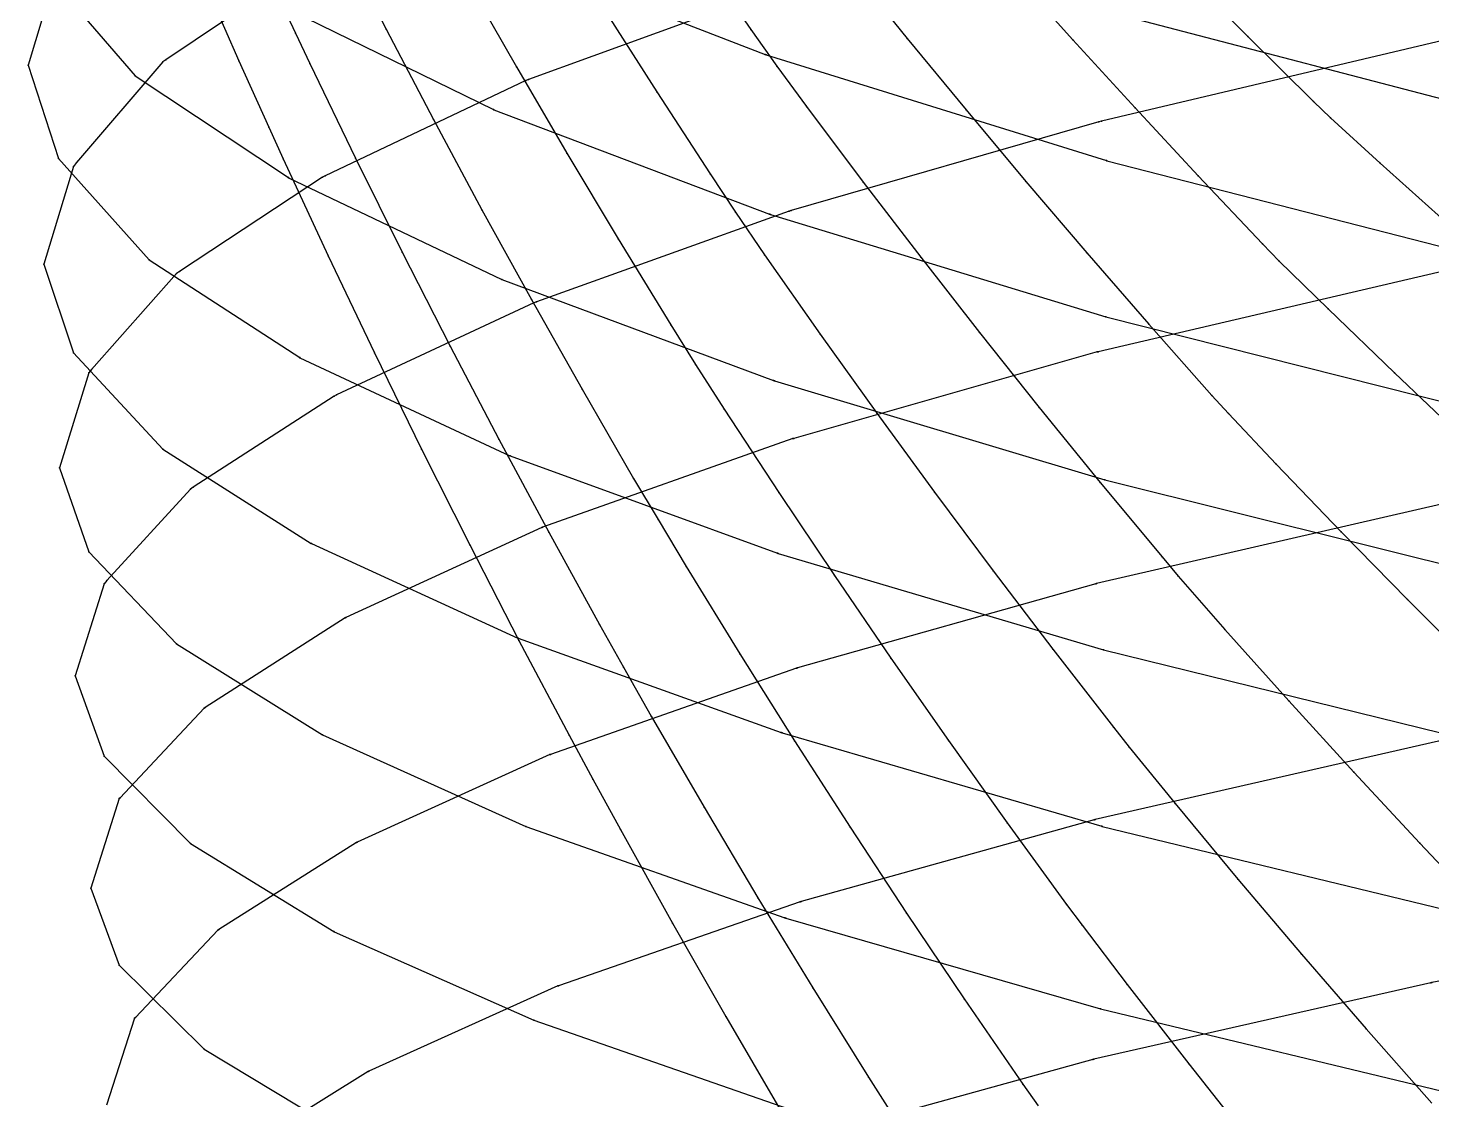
# Model space of a CAD drawing. Extents: x 0 to 4.67, y -4.5 to 1.66.
# Drawn here: x 0.1094 to 0.3368, y -0.8435 to -0.6699 of the extents above; entities that cross this region are included whole.
import ezdxf

# ---------------------------------------------------------------- set-up
doc = ezdxf.new("R2010")
doc.units = 0
doc.layers.get('0').update_dxf_attribs({"linetype": 'CONTINUOUS'})

msp = doc.modelspace()

# ---------------------------------------------------------------- linework, layer by layer
at = {"color": 4}
for points in [[(0.15984, -0.65531), (0.16736, -0.67003), (0.17505, -0.68469), (0.18291, -0.69931), (0.19093, -0.71387), (0.19912, -0.72837), (0.20748, -0.74282), (0.21144, -0.74951), (0.216, -0.75711), (0.22469, -0.77126), (0.23354, -0.78534), (0.24255, -0.79935), (0.25172, -0.81329), (0.26105, -0.82717), (0.27054, -0.84097), (0.27301, -0.84449)], [(0.18346, -0.6566), (0.2288, -0.67414), (0.22897, -0.6742), (0.2841, -0.69134), (0.28414, -0.69135), (0.34866, -0.70788)], [(0.21767, -0.65737), (0.2265, -0.67012), (0.23068, -0.67604), (0.2355, -0.68259), (0.24467, -0.69481), (0.25402, -0.70701), (0.26354, -0.71919), (0.27322, -0.73134), (0.28308, -0.74347), (0.29311, -0.75556), (0.29571, -0.75865), (0.3033, -0.7673), (0.31366, -0.77889), (0.32418, -0.79044), (0.33486, -0.80195), (0.34571, -0.81342)], [(0.11427, -0.65951), (0.10936, -0.67589), (0.11427, -0.691), (0.11427, -0.691), (0.12897, -0.70741), (0.15338, -0.72325), (0.15341, -0.72327), (0.18741, -0.73917), (0.18745, -0.73919), (0.23077, -0.75496), (0.23092, -0.75502), (0.2836, -0.7706), (0.28364, -0.77061), (0.34528, -0.78576)], [(0.15526, -0.65912), (0.13166, -0.67499), (0.1312, -0.67534), (0.1172, -0.69166), (0.11674, -0.69227), (0.1119, -0.70814), (0.11674, -0.72248), (0.11674, -0.72248), (0.1312, -0.73809), (0.15522, -0.75336), (0.15526, -0.75338), (0.18871, -0.76873), (0.18875, -0.76874), (0.23137, -0.78402), (0.23153, -0.78407), (0.28336, -0.79919), (0.2834, -0.79921), (0.34406, -0.81394)], [(0.13653, -0.65926), (0.14351, -0.67518), (0.14837, -0.68594), (0.15067, -0.69103), (0.15799, -0.70679), (0.16547, -0.72248), (0.17312, -0.73809), (0.18093, -0.75362), (0.1889, -0.76907), (0.19704, -0.78443), (0.20089, -0.79154), (0.20533, -0.79971), (0.21379, -0.8149), (0.2224, -0.83), (0.23117, -0.84501)], [(0.13653, -0.65926), (0.14351, -0.67518), (0.14837, -0.68594), (0.15067, -0.69103), (0.15799, -0.70679), (0.16547, -0.72248), (0.17312, -0.73809), (0.18093, -0.75362), (0.1889, -0.76907), (0.19704, -0.78443), (0.20089, -0.79154), (0.20533, -0.79971), (0.21379, -0.8149), (0.2224, -0.83), (0.23117, -0.84501)], [(0.13653, -0.65926), (0.14351, -0.67518), (0.14837, -0.68594), (0.15067, -0.69103), (0.15799, -0.70679), (0.16547, -0.72248), (0.17312, -0.73809), (0.18093, -0.75362), (0.1889, -0.76907), (0.19704, -0.78443), (0.20089, -0.79154), (0.20533, -0.79971), (0.21379, -0.8149), (0.2224, -0.83), (0.23117, -0.84501)], [(0.13653, -0.65926), (0.14351, -0.67518), (0.14837, -0.68594), (0.15067, -0.69103), (0.15799, -0.70679), (0.16547, -0.72248), (0.17312, -0.73809), (0.18093, -0.75362), (0.1889, -0.76907), (0.19704, -0.78443), (0.20089, -0.79154), (0.20533, -0.79971), (0.21379, -0.8149), (0.2224, -0.83), (0.23117, -0.84501)], [(0.13653, -0.65926), (0.14351, -0.67518), (0.14837, -0.68594), (0.15067, -0.69103), (0.15799, -0.70679), (0.16547, -0.72248), (0.17312, -0.73809), (0.18093, -0.75362), (0.1889, -0.76907), (0.19704, -0.78443), (0.20089, -0.79154), (0.20533, -0.79971), (0.21379, -0.8149), (0.2224, -0.83), (0.23117, -0.84501)], [(0.1118, -0.66034), (0.12673, -0.67763), (0.15153, -0.69409), (0.15157, -0.69411), (0.1861, -0.71061), (0.18614, -0.71063), (0.23014, -0.72695), (0.2303, -0.72701), (0.28381, -0.74307), (0.28385, -0.74308), (0.34646, -0.75866)], [(0.14777, -0.66019), (0.15269, -0.67069), (0.15502, -0.67563), (0.16243, -0.69094), (0.17, -0.70619), (0.17774, -0.72138), (0.18565, -0.73649), (0.19372, -0.75154), (0.20196, -0.76651), (0.20586, -0.77344), (0.21035, -0.78136), (0.21891, -0.7961), (0.22763, -0.81077), (0.23651, -0.82535), (0.24555, -0.83985), (0.25474, -0.85427)], [(0.24245, -0.65993), (0.25181, -0.67153), (0.26134, -0.68313), (0.27104, -0.69471), (0.28092, -0.70628), (0.29098, -0.71784), (0.3012, -0.72939), (0.30386, -0.73234), (0.31159, -0.74053), (0.32215, -0.7515), (0.33288, -0.76245), (0.34378, -0.77337)], [(0.26875, -0.66076), (0.27865, -0.67177), (0.28873, -0.68278), (0.29898, -0.69379), (0.3094, -0.70481), (0.31211, -0.70762), (0.32, -0.71536), (0.33077, -0.72575), (0.34171, -0.73612)], [(0.29656, -0.66077), (0.30701, -0.67125), (0.31764, -0.68175), (0.3204, -0.68443), (0.32844, -0.69174), (0.33942, -0.70156)], [(0.23212, -0.66303), (0.19046, -0.67822), (0.19004, -0.67837), (0.15751, -0.6938), (0.15709, -0.69401), (0.13388, -0.70932), (0.13343, -0.70964), (0.11965, -0.72517), (0.1192, -0.72573), (0.11445, -0.74112), (0.1192, -0.75475), (0.1192, -0.75475), (0.13343, -0.76963), (0.15706, -0.78437), (0.15709, -0.78439), (0.19, -0.79922), (0.19004, -0.79923), (0.23197, -0.81403), (0.23212, -0.81408), (0.28311, -0.82878), (0.28315, -0.82879), (0.34281, -0.84313)], [(0.18051, -0.66216), (0.18851, -0.67616), (0.19667, -0.69012), (0.205, -0.70404), (0.2135, -0.71793), (0.21753, -0.72436), (0.22217, -0.73161), (0.23101, -0.74512), (0.24001, -0.75857), (0.24918, -0.77197), (0.2585, -0.78532), (0.268, -0.79861), (0.27765, -0.81185), (0.28016, -0.81522), (0.28747, -0.82483), (0.29744, -0.83769), (0.30757, -0.85048)], [(0.14971, -0.66594), (0.18477, -0.68308), (0.18481, -0.6831), (0.22949, -0.70001), (0.22965, -0.70007), (0.28398, -0.71665), (0.28402, -0.71666), (0.3476, -0.73271)], [(0.20273, -0.66686), (0.21122, -0.6802), (0.21988, -0.69351), (0.22398, -0.69969), (0.22871, -0.70659), (0.23771, -0.71945), (0.24688, -0.73227), (0.25621, -0.74505), (0.26572, -0.7578), (0.27539, -0.7705), (0.28522, -0.78316), (0.28778, -0.78639), (0.29522, -0.79552), (0.30538, -0.80774), (0.3157, -0.8199), (0.32618, -0.83202), (0.33682, -0.84408)], [(0.2842, -0.66719), (0.34964, -0.68424)], [(0.3416, -0.6712), (0.28329, -0.68495), (0.28288, -0.68504), (0.233, -0.69942), (0.23271, -0.69951), (0.19173, -0.71422), (0.19133, -0.71437), (0.15934, -0.72929), (0.15893, -0.72948), (0.1361, -0.74427), (0.13566, -0.74457), (0.12211, -0.75938), (0.12167, -0.75989), (0.11699, -0.77483), (0.12167, -0.78781), (0.12167, -0.78781), (0.13566, -0.80201), (0.15889, -0.81625), (0.15893, -0.81627), (0.19129, -0.83061), (0.19133, -0.83063), (0.23256, -0.84498)], [(0.56104, -0.67421), (0.48, -0.68457), (0.4799, -0.68458), (0.40634, -0.6962), (0.40624, -0.69622), (0.34049, -0.70885), (0.34034, -0.70888), (0.28277, -0.7223), (0.28262, -0.72233), (0.23344, -0.73634), (0.23329, -0.73638), (0.19272, -0.75075), (0.19261, -0.75079), (0.16087, -0.76538), (0.16076, -0.76543), (0.13803, -0.77994), (0.13789, -0.78004), (0.12428, -0.79456), (0.12413, -0.79471), (0.11954, -0.80922), (0.12413, -0.82168), (0.12413, -0.82168), (0.13789, -0.8353), (0.16073, -0.84908)], [(0.55601, -0.71305), (0.47636, -0.72315), (0.47626, -0.72316), (0.40397, -0.73448), (0.40386, -0.73449), (0.33924, -0.74679), (0.3391, -0.74682), (0.28251, -0.75988), (0.28237, -0.75991), (0.23403, -0.77354), (0.23389, -0.77358), (0.19401, -0.78755), (0.1939, -0.78759), (0.16271, -0.80179), (0.1626, -0.80184), (0.14026, -0.81594), (0.14012, -0.81603), (0.12674, -0.83015), (0.1266, -0.83031), (0.12208, -0.84438)], [(0.92847, -0.72797), (0.8255, -0.73164), (0.8254, -0.73165), (0.7279, -0.737), (0.7278, -0.73701), (0.63632, -0.74398), (0.63618, -0.74399), (0.55112, -0.75247), (0.55102, -0.75248), (0.47275, -0.76232), (0.47265, -0.76234), (0.40161, -0.77336), (0.40151, -0.77338), (0.33801, -0.78535), (0.33788, -0.78538), (0.28227, -0.7981), (0.28213, -0.79813), (0.23463, -0.81139), (0.23449, -0.81143), (0.19531, -0.82503), (0.1952, -0.82507), (0.16455, -0.83888), (0.16444, -0.83892), (0.14249, -0.85264)], [(0.9169, -0.76853), (0.81575, -0.77213), (0.81565, -0.77214), (0.71986, -0.77738), (0.71976, -0.77738), (0.62988, -0.78419), (0.62975, -0.7842), (0.54618, -0.79248), (0.54608, -0.79249), (0.46919, -0.80209), (0.46909, -0.8021), (0.3993, -0.81285), (0.3992, -0.81286), (0.33681, -0.82453), (0.33668, -0.82456), (0.28205, -0.83695), (0.28191, -0.83698), (0.23524, -0.84989)]]:
    msp.add_lwpolyline(points, dxfattribs=at)
at = {"color": 2}
for p in [(0.15269, -0.67069, 0.06475), (0.16736, -0.67003, 0.11117), (0.2265, -0.67012, 0.32523), (0.25181, -0.67153, 0.42152), (0.27865, -0.67177, 0.53028), (0.30701, -0.67125, 0.65151), (0.1312, -0.67534, 13.3195), (0.13166, -0.67499, 13.3195), (0.14351, -0.67518), (0.14351, -0.67518, 0.00179), (0.14351, -0.67518, 0.00716), (0.14351, -0.67518, 0.0161), (0.14351, -0.67518, 0.02863), (0.2288, -0.67414, 11.114), (0.22897, -0.6742, 11.114), (0.10936, -0.67589, 12.7494), (0.12673, -0.67763, 12.1918), (0.15502, -0.67563, 0.06475), (0.18851, -0.67616, 0.17006), (0.23068, -0.67604, 0.32523), (0.19004, -0.67837, 13.902), (0.19046, -0.67822, 13.902), (0.21122, -0.6802, 0.24141), (0.31764, -0.68175, 0.65151), (0.17505, -0.68469, 0.11117), (0.18477, -0.68308, 11.6466), (0.18481, -0.6831, 11.6466), (0.2355, -0.68259, 0.32523), (0.26134, -0.68313, 0.42152), (0.28873, -0.68278, 0.53028), (0.3204, -0.68443, 0.65151), (0.14837, -0.68594), (0.14837, -0.68594, 0.00179), (0.14837, -0.68594, 0.00716), (0.14837, -0.68594, 0.0161), (0.14837, -0.68594, 0.02863), (0.28288, -0.68504, 14.497), (0.28329, -0.68495, 14.497), (0.11427, -0.691, 12.7494), (0.11427, -0.691, 12.7494), (0.15067, -0.69103), (0.15067, -0.69103, 0.00179), (0.15067, -0.69103, 0.00716), (0.15067, -0.69103, 0.0161), (0.15067, -0.69103, 0.02863), (0.16243, -0.69094, 0.06475), (0.19667, -0.69012, 0.17006), (0.2841, -0.69134, 11.114), (0.28414, -0.69135, 11.114), (0.11674, -0.69227, 13.3195), (0.1172, -0.69166, 13.3195), (0.15751, -0.6938, 13.902), (0.21988, -0.69351, 0.24141), (0.29898, -0.69379, 0.53028), (0.32844, -0.69174, 0.65151), (0.15153, -0.69409, 12.1918), (0.15157, -0.69411, 12.1918), (0.15709, -0.69401, 13.902), (0.24467, -0.69481, 0.32523), (0.27104, -0.69471, 0.42152), (0.18291, -0.69931, 0.11117), (0.22398, -0.69969, 0.24141), (0.22949, -0.70001, 11.6466), (0.22965, -0.70007, 11.6466), (0.23271, -0.69951, 14.497), (0.233, -0.69942, 14.497), (0.205, -0.70404, 0.17006), (0.3094, -0.70481, 0.53028), (0.12897, -0.70741, 12.7494), (0.15799, -0.70679), (0.15799, -0.70679, 0.00179), (0.15799, -0.70679, 0.00716), (0.15799, -0.70679, 0.0161), (0.15799, -0.70679, 0.02863), (0.17, -0.70619, 0.06475), (0.22871, -0.70659, 0.24141), (0.25402, -0.70701, 0.32523), (0.28092, -0.70628, 0.42152), (0.1119, -0.70814, 13.3195), (0.13343, -0.70964, 13.902), (0.13388, -0.70932, 13.902), (0.31211, -0.70762, 0.53028), (0.1861, -0.71061, 12.1918), (0.18614, -0.71063, 12.1918), (0.19093, -0.71387, 0.11117), (0.19173, -0.71422, 14.497), (0.19133, -0.71437, 14.497), (0.32, -0.71536, 0.53028), (0.2135, -0.71793, 0.17006), (0.28398, -0.71665, 11.6466), (0.28402, -0.71666, 11.6466), (0.29098, -0.71784, 0.42152), (0.23771, -0.71945, 0.24141), (0.26354, -0.71919, 0.32523), (0.11674, -0.72248, 13.3195), (0.11674, -0.72248, 13.3195), (0.15338, -0.72325, 12.7494), (0.15341, -0.72327, 12.7494), (0.16547, -0.72248), (0.16547, -0.72248, 0.00179), (0.16547, -0.72248, 0.00716), (0.16547, -0.72248, 0.0161), (0.16547, -0.72248, 0.02863), (0.17774, -0.72138, 0.06475), (0.28262, -0.72233, 15.1045), (0.28277, -0.7223, 15.1045), (0.11965, -0.72517, 13.902), (0.21753, -0.72436, 0.17006), (0.1192, -0.72573, 13.902), (0.23014, -0.72695, 12.1918), (0.2303, -0.72701, 12.1918), (0.33077, -0.72575, 0.53028), (0.15893, -0.72948, 14.497), (0.15934, -0.72929, 14.497), (0.19912, -0.72837, 0.11117), (0.3012, -0.72939, 0.42152), (0.22217, -0.73161, 0.17006), (0.24688, -0.73227, 0.24141), (0.27322, -0.73134, 0.32523), (0.30386, -0.73234, 0.42152), (0.18565, -0.73649, 0.06475), (0.23329, -0.73638, 15.1045), (0.23344, -0.73634, 15.1045), (0.1312, -0.73809, 13.3195), (0.17312, -0.73809), (0.17312, -0.73809, 0.00179), (0.17312, -0.73809, 0.00716), (0.17312, -0.73809, 0.0161), (0.17312, -0.73809, 0.02863), (0.18741, -0.73917, 12.7494), (0.18745, -0.73919, 12.7494), (0.11445, -0.74112, 13.902), (0.31159, -0.74053, 0.42152), (0.20748, -0.74282, 0.11117), (0.28308, -0.74347, 0.32523), (0.28381, -0.74307, 12.1918), (0.28385, -0.74308, 12.1918), (0.13566, -0.74457, 14.497), (0.1361, -0.74427, 14.497), (0.23101, -0.74512, 0.17006), (0.25621, -0.74505, 0.24141), (0.21144, -0.74951, 0.11117), (0.19261, -0.75079, 15.1045), (0.19272, -0.75075, 15.1045), (0.19372, -0.75154, 0.06475), (0.32215, -0.7515, 0.42152), (0.1192, -0.75475, 13.902), (0.1192, -0.75475, 13.902), (0.15522, -0.75336, 13.3195), (0.15526, -0.75338, 13.3195), (0.18093, -0.75362), (0.18093, -0.75362, 0.00179), (0.18093, -0.75362, 0.00716), (0.18093, -0.75362, 0.0161), (0.18093, -0.75362, 0.02863), (0.23077, -0.75496, 12.7494), (0.23092, -0.75502, 12.7494), (0.216, -0.75711, 0.11117), (0.29311, -0.75556, 0.32523), (0.12211, -0.75938, 14.497), (0.24001, -0.75857, 0.17006), (0.26572, -0.7578, 0.24141), (0.29571, -0.75865, 0.32523), (0.12167, -0.75989, 14.497), (0.28237, -0.75991, 15.7245), (0.28251, -0.75988, 15.7245), (0.33288, -0.76245, 0.42152), (0.16076, -0.76543, 15.1045), (0.16087, -0.76538, 15.1045), (0.20196, -0.76651, 0.06475), (0.18871, -0.76873, 13.3195), (0.18875, -0.76874, 13.3195), (0.3033, -0.7673, 0.32523), (0.13343, -0.76963, 13.902), (0.1889, -0.76907), (0.1889, -0.76907, 0.00179), (0.1889, -0.76907, 0.00716), (0.1889, -0.76907, 0.0161), (0.1889, -0.76907, 0.02863), (0.27539, -0.7705, 0.24141), (0.2836, -0.7706, 12.7494), (0.28364, -0.77061, 12.7494), (0.22469, -0.77126, 0.11117), (0.24918, -0.77197, 0.17006), (0.11699, -0.77483, 14.497), (0.20586, -0.77344, 0.06475), (0.23389, -0.77358, 15.7245), (0.23403, -0.77354, 15.7245), (0.13789, -0.78004, 15.1045), (0.13803, -0.77994, 15.1045), (0.31366, -0.77889, 0.32523), (0.21035, -0.78136, 0.06475), (0.15706, -0.78437, 13.902), (0.15709, -0.78439, 13.902), (0.19704, -0.78443), (0.19704, -0.78443, 0.00179), (0.19704, -0.78443, 0.00716), (0.19704, -0.78443, 0.0161), (0.19704, -0.78443, 0.02863), (0.23137, -0.78402, 13.3195), (0.23153, -0.78407, 13.3195), (0.28522, -0.78316, 0.24141), (0.23354, -0.78534, 0.11117), (0.2585, -0.78532, 0.17006), (0.28778, -0.78639, 0.24141), (0.12167, -0.78781, 14.497), (0.12167, -0.78781, 14.497), (0.1939, -0.78759, 15.7245), (0.19401, -0.78755, 15.7245), (0.20089, -0.79154), (0.20089, -0.79154, 0.00179), (0.20089, -0.79154, 0.00716), (0.20089, -0.79154, 0.0161), (0.20089, -0.79154, 0.02863), (0.32418, -0.79044, 0.32523), (0.12413, -0.79471, 15.1045), (0.12428, -0.79456, 15.1045), (0.21891, -0.7961, 0.06475), (0.29522, -0.79552, 0.24141), (0.28213, -0.79813, 16.3569), (0.28227, -0.7981, 16.3569), (0.19, -0.79922, 13.902), (0.19004, -0.79923, 13.902), (0.20533, -0.79971), (0.20533, -0.79971, 0.00179), (0.20533, -0.79971, 0.00716), (0.20533, -0.79971, 0.0161), (0.20533, -0.79971, 0.02863), (0.24255, -0.79935, 0.11117), (0.268, -0.79861, 0.17006), (0.28336, -0.79919, 13.3195), (0.2834, -0.79921, 13.3195), (0.13566, -0.80201, 14.497), (0.1626, -0.80184, 15.7245), (0.16271, -0.80179, 15.7245), (0.33486, -0.80195, 0.32523), (0.11954, -0.80922, 15.1045), (0.30538, -0.80774, 0.24141), (0.22763, -0.81077, 0.06475), (0.23449, -0.81143, 16.3569), (0.23463, -0.81139, 16.3569), (0.27765, -0.81185, 0.17006), (0.23197, -0.81403, 13.902), (0.23212, -0.81408, 13.902), (0.25172, -0.81329, 0.11117), (0.14012, -0.81603, 15.7245), (0.14026, -0.81594, 15.7245), (0.15889, -0.81625, 14.497), (0.15893, -0.81627, 14.497), (0.21379, -0.8149), (0.21379, -0.8149, 0.00179), (0.21379, -0.8149, 0.00716), (0.21379, -0.8149, 0.0161), (0.21379, -0.8149, 0.02863), (0.28016, -0.81522, 0.17006), (0.3157, -0.8199, 0.24141), (0.12413, -0.82168, 15.1045), (0.12413, -0.82168, 15.1045), (0.1952, -0.82507, 16.3569), (0.19531, -0.82503, 16.3569), (0.23651, -0.82535, 0.06475), (0.28747, -0.82483, 0.17006), (0.33668, -0.82456, 17.0018), (0.33681, -0.82453, 17.0018), (0.26105, -0.82717, 0.11117), (0.12674, -0.83015, 15.7245), (0.2224, -0.83), (0.2224, -0.83, 0.00179), (0.2224, -0.83, 0.00716), (0.2224, -0.83, 0.0161), (0.2224, -0.83, 0.02863), (0.28311, -0.82878, 13.902), (0.28315, -0.82879, 13.902), (0.1266, -0.83031, 15.7245), (0.19129, -0.83061, 14.497), (0.19133, -0.83063, 14.497), (0.32618, -0.83202, 0.24141), (0.13789, -0.8353, 15.1045), (0.28191, -0.83698, 17.0018), (0.28205, -0.83695, 17.0018), (0.16444, -0.83892, 16.3569), (0.16455, -0.83888, 16.3569), (0.29744, -0.83769, 0.17006), (0.24555, -0.83985, 0.06475), (0.27054, -0.84097, 0.11117)]:
    msp.add_point(p, dxfattribs=at)

doc.saveas('drawing.dxf')
